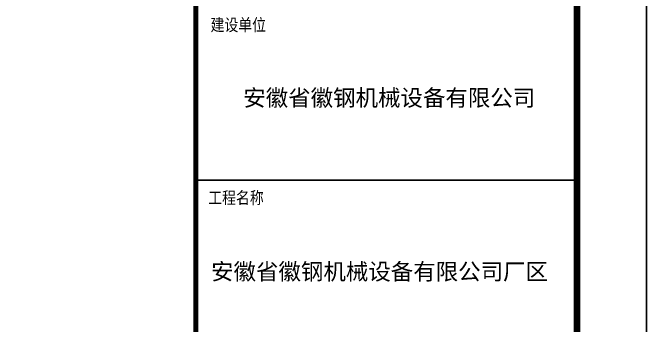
# Model space of a CAD drawing. Extents: x -417156 to 1571408, y 205758 to 1045562.
# Drawn here: x 1192188 to 1210475, y 893153 to 902161 of the extents above; entities that cross this region are included whole.
import ezdxf

# ---------------------------------------------------------------- set-up
doc = ezdxf.new("R2010")
doc.units = 0
doc.header["$LTSCALE"] = 1000
doc.header["$MEASUREMENT"] = 0
for name, color, linetype in [('1', 7, 'CONTINUOUS'), ('PP-PM-TK', 7, 'CONTINUOUS'), ('PUB_TEXT', 7, 'CONTINUOUS'), ('PUB_TITLE', 4, 'CONTINUOUS')]:
    doc.layers.add(name, color=color, linetype=linetype)
doc.styles.add('-黑体', font='simhei.ttf', dxfattribs={"width": 0.8})
doc.styles.add('TQ', font='txt.shx', dxfattribs={"width": 0.8, "bigfont": 'hztxt.shx'})

msp = doc.modelspace()

# ---------------------------------------------------------------- linework, layer by layer
at = {"layer": '1'}
msp.add_line((1197475, 897331), (1208475, 897331), dxfattribs=at)
at = {"layer": 'PP-PM-TK', "color": 4, "const_width": 140}
msp.add_lwpolyline([(1197475, 984603), (1197475, 869803)], dxfattribs=at)
at = {"layer": 'PUB_TITLE'}
msp.add_lwpolyline([(1042275, 867803), (1210475, 867803), (1210475, 986603), (1042275, 986603)], close=True, dxfattribs=at)
at = {"layer": 'PUB_TITLE', "const_width": 200}
msp.add_lwpolyline([(1047275, 869803), (1208475, 869803), (1208475, 984603), (1047275, 984603)], close=True, dxfattribs=at)

# ---------------------------------------------------------------- texts
at = {"layer": 'PUB_TEXT', "color": 2, "style": 'TQ'}
for s, p in [('建设单位', (1197900, 901597)), ('工程名称', (1197833, 896615))]:
    msp.add_text(s, height=400, dxfattribs=at).set_placement(p)
at = {"layer": 'PUB_TITLE', "color": 255, "style": '-黑体'}
for s, p in [('安徽省徽钢机械设备有限公司', (1198843, 899471)), ('安徽省徽钢机械设备有限公司厂区', (1197914, 894464))]:
    msp.add_text(s, height=475.2, dxfattribs=at).set_placement(p)

doc.saveas('drawing.dxf')
